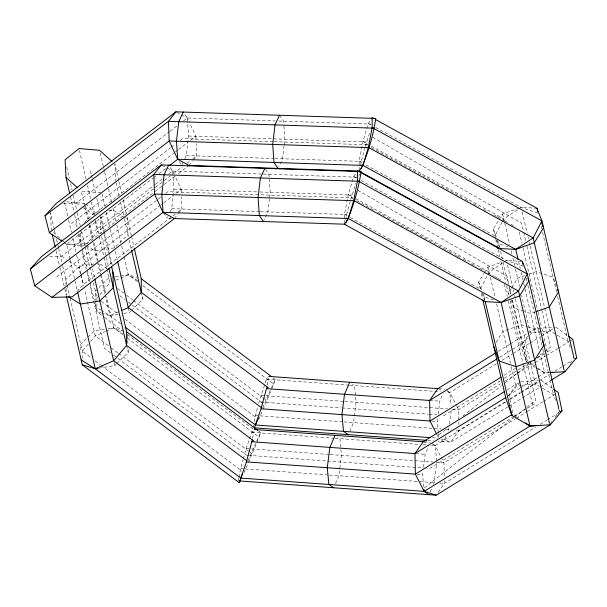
<?xml version="1.0" encoding="UTF-8"?>
<svg xmlns="http://www.w3.org/2000/svg" width="607" height="607" viewBox="0 0 607 607"><rect width="100%" height="100%" fill="white"/><g stroke="black" fill="none" stroke-linecap="round" stroke-linejoin="round"><path stroke-width="0.46" stroke-dasharray="3.04 2.28" d="M82.286 358.441L82.286 351.18L69.851 297.149M93.425 282.847L96.93 298.075L96.923 311.679L101.475 315.101M170.142 211.889L171.644 208.679L173.928 189.134L172.669 171.106L168.594 165.157M184.786 158.784L186.288 155.574L188.572 136.029L187.313 117.993L183.238 112.052M269.432 198.853L267.907 211.881L264.159 219.901M269.546 197.92L270.198 192.336L268.931 174.308L264.864 168.359M284.076 145.748L282.551 158.776L278.803 166.796M284.19 144.815L284.842 139.231L283.833 124.807M423.716 486.715L422.578 474.636L423.049 470.941M423.519 467.238L425.158 454.294L428.512 446.555M438.277 432.677L437.222 421.531L437.693 417.828M438.163 414.133L439.802 401.189L443.156 393.45M433.436 484.348L434.187 482.633L436.759 462.291L443.967 462.815L515.533 418.671M449.066 427.677L448.08 431.243M449.529 423.982L451.403 409.186L458.611 409.71L500.426 383.92M345.793 219.802L346.605 214.499L350.459 200.356M360.573 165.817L361.248 161.394L365.103 147.251M238.376 480.865L238.862 478.24M239.021 477.368L240.615 468.612L243.035 459.863M253.02 427.76L253.506 425.135M254.143 421.637L257.679 406.758M252.603 438.254L253.885 431.251M267.247 385.149L268.529 378.146M344.503 223.376L344.488 214.362L348.297 194.589L353.691 176.531L357.515 170.772M359.147 170.271L359.132 161.257L362.94 141.484L368.335 123.426L372.159 117.667M350.702 199.475L355.816 183.489M365.346 146.363L370.164 131.271M258.643 403.26L266.45 379.185L267.649 377.789M243.278 458.991L246.176 448.49L251.806 432.29L253.605 430.196M271.61 389.36L275.35 379.481L273.074 377.774M256.966 442.465L260.707 432.586L258.43 430.879M263.119 409.285L271.246 390.233M248.475 462.39L256.602 443.338M349.807 431.22L353.54 422.624L356.112 402.289L354.534 385.566L352.477 384.148M335.534 483.468L338.896 475.729L341.468 455.394L339.89 438.671L337.833 437.252M445.842 436.403L443.611 441.562L440.174 439.202M430.082 492.087L431.577 488.65M262.725 407.509L270.229 390.384M258.612 419.566L262.74 410.142M248.081 460.622L255.593 443.489M243.968 472.671L248.096 463.247M181.789 165.195L182.912 162.79M171.69 218.452L167.145 218.3L167.896 216.699M271.397 387.85L275.35 379.481M256.753 440.955L260.707 432.586M502.05 222.109L494.94 235.903L365.763 164.899M502.467 221.297L503.719 218.861L517.961 209.483M350.285 217.549L480.296 289.008L487.406 275.214M487.823 274.402L489.075 271.966L503.317 262.588M358.843 175.635L359.754 174.004M495.585 238.634L493.339 229.036L498.688 220.333M499.182 219.544L502.588 214.005L519.357 208.026M480.296 289.008L478.695 282.141L484.045 273.438M484.538 272.649L487.945 267.11L502.065 262.08M511.284 288.5L508.363 293.249L509.007 294.972M511.769 287.71L517.612 278.218L524.676 275.699M496.154 342.401L502.968 331.323L521.504 324.715L526.861 326.513M438.216 492.239L444.37 483.369L535.42 427.214M535.23 367.455L526.572 362.409L520.647 345.74L527.665 336.339M508.165 395.954L515.722 385.824L521.345 385.324M570.284 363.244L574.063 358.183L573.418 355.421M550.238 423.587L551.862 421.417M555.101 417.077L559.419 411.288L558.774 408.526M189.065 165.438L192.533 161.045M193.109 160.316L196.577 155.916L196.129 143.753M174.421 218.543L177.889 214.15M178.466 213.421L181.933 209.028L181.485 196.858M512.46 349.359L523.72 342.409L529.547 335.436M530.131 334.738L535.374 328.463L554.775 327.226M520.146 382.266L509.076 395.514L512.93 413.944L518.879 418.162M96.93 298.075L99.298 295.298M99.882 294.6L109.92 282.794L106.885 269.584M88.197 344.237L82.286 351.18L92.112 358.562M90.557 341.453L95.284 335.899L105.299 331.528M64.251 242.694L66.603 244.272L86.687 243.786L97.81 231.495L154.679 187.98M76.99 291.428L83.167 284.6L172.206 216.471M84.487 222.503L93.903 213.224L96.688 212.776M86.391 245.554L95.018 250.957L114.503 247.838L127.963 234.575L127.5 218.945L124.367 216.98M108.797 277.9L95.345 291.163L95.61 300.359M123.828 313.409L129.397 312.514L130.74 311.186M131.416 310.526L142.857 299.251L142.744 295.571M98.979 368.146L114.753 365.619L116.096 364.291M116.772 363.631L128.214 352.356L128.1 348.684M439.089 434.756L445.773 429.498M462.845 416.076L501.458 385.718M505.168 382.797L517.05 373.457M517.794 372.873L529.676 363.532M537.096 357.698L543.781 352.447M544.525 351.863L550.466 347.189L541.694 309.524M424.445 487.861L513.545 417.806M514.288 417.221L535.822 400.294L527.475 364.466M63.424 203.337L76.201 203.019L169.292 131.787M170.043 131.211L176.804 126.036M183.557 120.869L187.313 117.993L275.085 120.914M71.406 223.649L170.499 147.812M171.25 147.243L175.006 144.367M180.264 140.346L182.51 138.624L273.249 141.643M174.77 152.395L93.47 214.612L81.695 206.706M175.522 151.818L177.783 150.096M178.534 149.519L187.571 142.607M190.583 140.3L195.849 136.272L189.642 122.978M69.995 258.992L66.603 244.272L153.692 177.631M154.444 177.062L155.946 175.909M158.943 173.61L165.703 168.442M49.691 256.42L61.557 256.124L154.648 184.892M155.4 184.316L162.16 179.148M168.913 173.974L172.669 171.106L262.33 174.088M155.422 187.411L163.655 181.114M164.406 180.537L170.392 175.962M173.382 173.67L182.358 166.796M186.85 163.359L189.839 161.075M192.836 158.784L196.577 155.916M86.687 243.786L154.436 191.941M155.187 191.364L163.473 185.021M164.224 184.452L175.514 175.81M178.526 173.503L188.314 166.015M56.762 276.754L161.113 196.896M165.62 193.451L167.866 191.729L353.122 197.89M80.428 273.939L78.827 267.717L160.127 205.507M160.885 204.931L163.139 203.201M163.89 202.624L172.927 195.712M175.939 193.405L181.205 189.376L174.998 176.083M172.957 215.895L175.195 214.18M178.192 211.889L181.933 209.028M518.75 208.96L521.125 207.397L536.952 208.239M504.106 262.072L506.481 260.509L521.375 261.298M498.286 351.339L509.569 344.374M510.381 343.881L527.308 333.433M528.113 332.94L535.374 328.463M499.591 357.295L511.655 349.852M496.344 363.775L449.825 392.463L446.054 392.19M501.959 360.308L512.391 353.881M513.188 353.388L529.228 343.494M530.032 342.993L540.458 336.566M541.262 336.073L553.296 328.653M504.189 375.263L515.48 368.297M525.958 361.833L527.574 360.839L523.72 342.409M500.456 380.733L444.316 415.355L442.427 415.218M504.47 378.26L517.301 370.346M518.105 369.845L528.53 363.418M537.354 357.978L546.171 352.53M546.975 352.037L550.185 350.057M505.252 380.946L516.511 373.995M517.308 373.502L534.198 363.085M535.002 362.591L545.458 356.142M546.262 355.649L557.522 348.706M558.326 348.206L568.774 341.764M569.578 341.263L571.991 339.776M507.02 390.02L518.31 383.063M508.575 395.218L519.804 388.29M520.609 387.797L537.453 377.41M538.257 376.909L544.669 372.956L549.358 372.539M504.941 401.94L459.013 430.264L450.811 442.086L437.943 441.152M509.774 398.958L520.252 392.494M521.056 392.001L538.781 381.067M539.585 380.566L549.259 374.602M554.897 371.127L562.15 366.658M562.955 366.158L571.817 360.695M505.768 402.039L435.189 445.568L431.41 445.295M509.774 399.565L520.199 393.131M521.003 392.638L538.652 381.757M507.907 406.872L450.811 442.086L441.372 439.073M508.712 406.379L539.266 387.532M540.071 387.031L550.526 380.589M513.886 416.523L429.673 468.467L426.835 468.263M514.69 416.03L526.717 408.61M527.521 408.116L535.541 403.169M516.337 418.177L525.988 412.229M526.793 411.728L542.878 401.811M543.682 401.31L554.935 394.368M540.253 424.232L546.695 420.256M547.506 419.763L559.586 412.305M115.77 280.244L119.943 278.423M120.778 278.059L128.289 274.781L136.939 277.414M119.086 311.634L109.905 315.64L102.12 313.265M106.134 331.164L113.646 327.886L126.628 331.839M529.084 274.129L536.148 271.61L553.114 277.308L556.316 285.927M535.192 312.028L530.784 313.599L524.531 311.497M108.759 210.841L113.395 210.098L123.585 216.487M94.115 263.946L79.259 266.329L65.806 279.592L65.966 285.108M115.292 276.86L128.289 274.781L137.69 280.677M118.259 314.297L109.905 315.64L102.067 310.723M104.366 329.373L94.153 331.005L80.701 344.268L80.943 352.546M108.076 328.774L113.646 327.886L123.046 333.782M541.603 331.718L530.366 332.719L521.648 295.472M542.544 331.634L550.041 330.967L556.331 334.639M522.278 385.24L535.397 384.072L539.327 386.371M549.289 372.66L544.669 372.956L536.011 367.91M520.73 381.568L538.28 380.452M278.856 121.043L370.672 124.094M188.572 136.029L366.552 141.947M274.197 141.674L367.766 144.785M186.288 155.574L274.045 158.495M274.994 158.526L361.248 161.394M263.271 174.118L356.977 177.229M173.928 189.134L258.84 191.956M259.781 191.987L351.908 195.052M171.644 208.679L259.401 211.6M260.35 211.631L346.605 214.499M438.717 388.692L445.022 389.155M266.45 379.185L348.911 385.157M349.852 385.225L433.793 391.303M434.733 391.371L440.394 391.781M429.612 400.453L439.802 401.189M260.82 395.385L343.85 401.402M344.791 401.47L447.632 408.913M260.934 402.077L341.278 407.896M342.227 407.965L428.246 414.194M429.187 414.262L436.752 414.809M431.82 421.137L437.222 421.531M255.259 415.507L259.037 415.78M259.986 415.848L343.145 421.873M344.086 421.941L441.281 428.982M446.001 429.324L451.608 429.726M456.236 430.059L459.013 430.264L458.975 428.398M432.199 437.776L437.859 438.186M427.571 440.401L433.231 440.811M424.073 441.805L430.378 442.26M251.806 432.29L334.267 438.262M335.208 438.33L419.149 444.407M422.92 444.681L426.691 444.954M415.894 453.626L425.158 454.294M246.176 448.49L329.206 454.506M330.147 454.575L414.118 460.652M415.059 460.721L432.988 462.018M248.18 455.318L326.634 461.001M327.583 461.07L423.056 467.982M417.176 474.242L422.578 474.636M240.615 468.612L244.393 468.885M245.342 468.953L328.501 474.978M329.442 475.046L434.187 482.633M439.741 483.035L444.37 483.369L444.316 480.569M100.929 192.851L81.247 191.167L84.639 205.887M66.246 201.812L84.988 203.421M66.603 244.272L86.285 245.964M101.255 313L96.923 311.679L94.525 301.247M437.822 388.632L442.966 390.271M447.253 391.644L449.825 392.463L456.517 405.605M423.178 441.737L428.322 443.376M432.609 444.749L435.189 445.568L443.967 462.815L444.241 476.829M538.083 213.095L521.125 207.397L375.809 127.531M497.505 240.243L498.787 243.695L508.613 246.988M523.439 266.2L506.481 260.509L361.165 180.636M482.861 293.348L484.143 296.8L495.752 300.693M523.636 311.201L513.818 307.908L510.927 300.146M527.756 326.816L538.47 330.413L540.071 334.723M176.774 112.249L180.825 114.457M181.637 114.905L187.313 117.993L189.255 122.151M162.13 165.354L166.181 167.562M166.993 168.01L172.669 171.106L174.611 175.256M368.335 123.426L370.831 124.792M362.94 141.484L367.91 144.216M371.226 146.037L503.719 218.861M365.657 144.42L367.311 145.331M371.469 147.615L461.973 197.358M465.296 199.187L470.281 201.926M473.597 203.747L478.582 206.486M483.567 209.225L486.882 211.054M494.356 215.159L496.018 216.069M496.852 216.524L499.341 217.898M502.664 219.719L504.318 220.637M505.153 221.092L507.642 222.458M510.965 224.287L515.95 227.026M359.132 161.257L362.447 163.078M353.691 176.531L357.015 178.359M348.297 194.589L352.439 196.865M355.755 198.686L489.075 271.966M351.013 197.525L352.675 198.436M356.825 200.72L374.261 210.303M377.584 212.131L448.163 250.919M448.99 251.374L451.479 252.747M454.802 254.576L456.464 255.486M457.291 255.942L459.787 257.307M463.111 259.136L468.088 261.875M471.411 263.704L476.389 266.435M479.712 268.264L484.697 271.003M488.02 272.831L493.832 276.026M494.659 276.481L497.148 277.847M497.983 278.302L502.133 280.586M344.488 214.362L349.457 217.094M372.637 137.228L521.58 223.171L523.507 231.442M357.993 190.332L506.936 276.276L508.863 284.546M557.12 335.094L568.137 341.513L570.633 348.532M542.476 388.199L553.493 394.618L556.3 402.517M85.61 245.061L80.906 242.117L80.587 231.085M107.371 268.613L98.751 263.203L101.096 273.37M101.286 310.23L95.8 306.793L95.64 301.277M76.201 203.019L80.913 206.183M61.557 256.124L66.269 259.288M69.41 261.397L78.827 267.717M447.078 390.574L449.825 392.463L451.054 405.468M432.434 443.679L435.189 445.568L436.676 461.366M555.701 327.165L567.591 335.595M529.061 361.893L535.002 366.104M537.977 368.214L544.669 372.956L540.184 353.775M541.057 380.27L552.947 388.7M137.387 281.61L128.289 274.781L124.033 256.298M142.691 285.601L273.803 384.117M117.508 288.492L123.57 293.044M126.605 295.328L132.667 299.881M133.426 300.45L262.323 397.297M263.081 397.873L266.868 400.719M119.852 295.776L125.163 299.767M128.191 302.043L263.097 403.405M101.468 301.482L118.084 313.971M124.89 319.085L256.351 417.859M120.52 323.607L109.905 315.64L105.223 295.305M104.51 317.378L121.946 330.481M127.25 334.472L253.111 429.043M122.743 334.715L113.646 327.886L106.415 296.466M127.288 338.137L259.159 437.222M108.167 345.58L95.284 335.899L84.578 289.425M111.202 347.864L118.024 352.986M118.782 353.555L248.438 450.978M249.196 451.547L252.224 453.824M110.52 352.872L104.457 348.312L93.63 301.292M113.547 355.148L248.453 456.51M95.132 360.831L100.421 364.807M101.179 365.376L241.707 470.964M85.678 204.043L96.065 213.406M53.446 232.413L62.453 240.531M63.143 241.154L65.222 243.028M279.508 115.254L283.575 121.195L283.765 123.904M179.24 161.477L181.281 164.451M163.579 213.103L167.145 218.3M456.934 406.424L458.611 409.71L458.907 424.657M437.131 434.969L438.383 437.435M496.602 240.122L499.925 248.551M481.958 293.227L485.281 301.656M493.339 229.036L497.186 239.386M478.695 282.141L481.579 289.903M573.129 355.55L574.063 358.183M558.486 408.655L559.419 411.288M95.071 220.834L97.81 231.495M80.655 274.827L83.167 284.6M541.087 225.933L541.732 228.687M542.59 232.36L556.763 292.9M557.621 296.565L568.137 341.513M522.195 211.987L527.134 233.088M527.991 236.753L528.416 238.589M529.281 242.261L529.919 245.008M530.139 245.926L544.479 307.225M544.691 308.136L550.041 330.967M523.72 232.36L525.859 241.54M526.929 246.138L541.482 308.606M519.304 232.079L521.891 243.149M522.968 247.762L537.863 311.383M538.075 312.309L547.355 351.961M526.231 278.12L527.088 281.792M527.946 285.465L541.899 345.087M542.757 348.759L553.493 394.618M518.545 261.313L520.26 268.651M521.117 272.323L522.839 279.66M523.697 283.325L524.767 287.915M524.987 288.833L539.327 350.125M502.588 214.005L504.576 222.511M504.789 223.422L509.705 244.431M511.2 250.82L512.058 254.477M512.907 258.127L514.622 265.434M515.472 269.083L519.524 286.39M507.551 265.092L512.49 286.193M513.347 289.858L513.772 291.694M514.637 295.366L515.275 298.113M515.495 299.031L529.835 360.33M530.055 361.241L535.397 384.072M509.076 285.465L511.215 294.653M512.505 300.162L526.618 360.793M498.787 243.695L499.546 246.928M500.57 251.29L502.277 258.59M503.135 262.247L508.264 284.159M509.114 287.817L510.608 294.205M511.891 299.683L526.36 361.499M495.798 239.545L497.285 245.918M498.135 249.56L499.842 256.837M500.904 261.389L505.806 282.323M506.655 285.965L509.007 296.011M510.085 300.617L520.647 345.74M504.44 284.266L507.247 296.254M508.325 300.867L523.219 364.496M523.431 365.414L532.711 405.066M487.945 267.11L489.508 273.795M490.357 277.445L495.062 297.536M496.556 303.925L510.411 363.115M511.261 366.749L515.722 385.824M484.143 296.8L485.092 300.844M481.366 293.56L482.428 298.113M118.653 180.514L114.86 164.042L115.74 180.772M118.866 181.432L121.605 193.322M123.077 199.726L126.871 216.198M127.083 217.116L131.317 235.501M131.529 236.419L134.071 247.459M115.998 182.608L118.934 195.371M120.406 201.759L124.185 218.163M124.397 219.074L128.388 236.411M129.23 240.076L131.34 249.242M141.264 292.339L142.857 299.251M100.269 153.07L103.653 167.79M103.865 168.708L104.503 171.47M104.715 172.388L108.312 188.026M108.524 188.944L111.703 202.738M112.97 208.262L115.952 221.191M116.802 224.886L120.846 242.436M121.696 246.138L123.82 255.372M102.075 193.853L105.026 206.661M106.286 212.147L109.45 225.872M110.292 229.537L114.503 247.838M115.353 251.51L117.257 259.796M128.274 307.62L129.397 312.514M90.435 170.742L91.285 174.429M91.498 175.347L92.135 178.117M92.347 179.035L95.959 194.71M96.809 198.398L99.571 210.386M100.838 215.917L112.09 264.781M104.009 233.619L100.216 217.147L101.096 233.877M104.222 234.537L108.858 254.667M109.07 255.577L111.385 265.646M127.379 335.102L127.971 344.086M101.566 236.631L106.179 256.685M106.392 257.596L108.494 266.716M126.62 345.444L128.214 352.356M79.441 150.392L86.247 179.96M87.522 185.507L90.504 198.443M91.354 202.139L94.328 215.075M95.61 220.614L99.009 235.402M99.222 236.32L103.903 256.647M104.116 257.573L106.673 268.666M85.625 206.175L88.584 219.051M89.859 224.575L93.243 239.287M94.093 242.967L98.114 260.449M101.308 274.296L105.557 292.771M84.851 206.805L87.81 219.681M89.085 225.205L92.894 241.761M93.106 242.679L97.355 261.124M97.568 262.049L100.33 274.06M100.55 274.979L105.011 294.387M87.431 246.958L91.642 265.259M92.492 268.916L94.593 278.067M114.002 362.356L114.753 365.619M66.77 167.092L69.297 178.056M70.564 183.542L72.036 189.938M73.295 195.416L77.081 211.866M77.294 212.776L80.238 225.569M81.513 231.108L84.919 245.888M85.132 246.814L89.593 266.215M89.806 267.141L92.575 279.152M70.48 196.843L74.524 214.392M74.737 215.318L77.294 226.403M78.993 233.801L82.188 247.656M82.4 248.582L87.074 268.909M87.287 269.834L90.056 281.845M90.268 282.771L94.313 300.328M75.792 223.846L76.641 227.534M78.128 233.991L81.315 247.815M82.165 251.503L86.194 269.022M87.044 272.71L89.168 281.929M90.018 285.616L93.417 300.374M64.585 202.579L68.409 219.203M68.621 220.129L71.391 232.14M72.878 238.612L75.86 251.548M76.71 255.243L80.966 273.719M81.179 274.645L83.728 285.73M70.207 259.91L74.866 280.146M75.078 281.071L77.408 291.185M54.235 229.332L50.449 212.89L51.375 230.539M54.44 230.25L55.495 234.818M56.55 239.386L58.439 247.61M58.651 248.521L62.438 264.971M62.65 265.881L66.869 284.213M67.081 285.131L69.63 296.224M56.049 250.866L59.668 266.579M59.881 267.497L64.562 287.832M64.774 288.75L66.262 295.222L65.996 286.026M438.36 433.61L438.8 438.254M195.849 136.272L195.985 140.012M181.205 189.376L181.349 193.117"/><path stroke-width="0.91" d="M111.597 266.556L126.628 331.839L126.62 345.444L113.63 360.733L95.261 368.745L82.279 364.792L66.474 296.148M134.284 248.377L141.272 278.734L141.264 292.339L128.274 307.62L121.597 310.534M346.036 222.594C353.585 206.6 358.365 189.035 361.127 171.561L161.318 164.914L41.481 256.617L30.35 268.909L34.69 285.791L51.959 297.377L72.043 296.891L174.421 218.543L345.125 224.218M361.142 168.67C368.229 152.812 373.153 135.665 375.771 118.456L175.962 111.809L56.125 203.512L44.994 215.796L49.334 232.686L61.891 241.116M82.279 364.792L239.226 482.717L246.404 461.874L252.284 440.007M254.386 428.064L261.048 408.769L266.928 386.902M527.931 278.272L528.894 280.851L519.645 295.89L501.109 302.491L485.281 301.656L344.503 224.279L348.327 218.52L353.722 200.462L357.531 180.681L357.515 170.772L522.308 261.344L527.286 273.992L558.774 408.526M541.611 222.579L543.538 227.746L534.289 242.785L515.753 249.386L499.925 248.551L359.147 171.174L362.971 165.415L368.366 147.357L372.174 127.576L372.159 117.667L373.821 118.577M125.065 327.029L255.418 424.976L258.339 417.98M81.156 359.898L95.261 368.745L240.774 478.081L242.603 473.71M349.731 382.251L344.51 394.292L341.931 414.627L343.509 431.349L348.312 434.665M335.087 435.356L329.867 447.397L327.287 467.731L328.865 484.454L333.668 487.77M183.238 112.052L178.739 121.666L176.455 141.219L177.714 159.246L169.459 165.567M168.594 165.157L164.095 174.778L161.811 194.323L163.071 212.359L51.959 297.377M279.508 115.254L275.009 124.867L272.718 144.42L273.985 162.448L278.052 168.397M264.864 168.359L260.365 177.98L258.074 197.525L259.341 215.561L263.408 221.502M239.226 482.717L240.418 480.205M495.866 352.826L437.822 388.632L429.612 400.453L430.022 421.008L436.706 434.149M504.599 391.515L423.178 441.737L414.968 453.558L415.378 474.113L424.156 491.359L428.967 494.667M175.962 111.809L168.45 121.324L44.994 215.796M161.318 164.914L153.806 174.429L30.35 268.909M551.331 380.088L564.996 371.659L576.65 357.713L572.796 339.283L568.334 336.119M239.325 480.934L436.167 495.191L550.359 424.763L562.006 410.818L558.152 392.388L553.69 389.224M49.334 232.686L169.171 140.976L368.988 147.622M34.69 285.791L154.527 194.081L354.344 200.727M374.291 128.176L168.45 121.324L169.171 140.976L177.714 159.246L362.971 165.415L515.753 249.386L533.151 237.929L541.93 220.887L536.952 208.239L375.475 119.488M497.179 358.783L429.612 400.453L266.61 388.647M500.965 377.25L430.022 421.008L261.048 408.769M505.859 397.502L414.968 453.558L251.966 441.752M575.041 358.707L576.65 357.713M512.118 414.444L415.378 474.113L246.404 461.874M560.398 411.812L562.006 410.818M536.08 311.71L549.312 306.99L558.561 291.959L557.605 289.372M98.046 368.297L95.261 368.745L77.62 292.104M551.224 372.372L553.098 372.205M536.58 425.477L530.025 426.061L424.156 491.359L240.774 478.081M550.215 372.599L564.996 371.659M550.359 424.763L530.025 426.061L511.929 415.514L506.003 398.845L482.853 299.934M359.769 171.113L189.065 165.438L177.714 159.246M359.648 181.281L153.806 174.429L154.527 194.081L163.071 212.359L174.421 218.543M163.071 212.359L348.327 218.52L501.109 302.491L530.025 426.061L525.563 422.897M268.848 376.393L437.822 388.632M255.418 424.976L430.31 437.639M254.91 427.897L426.622 440.333M254.204 429.498L423.178 441.737M436.167 495.191L424.156 491.359L423.982 489.5M499.326 301.891L501.109 302.491L518.507 291.034L527.286 273.992L357.531 180.681M372.174 127.576L541.93 220.887L573.418 355.421M368.366 147.357L533.151 237.929L564.131 370.285M353.722 200.462L518.507 291.034L549.487 423.39M68.614 296.694L80.374 304.061L99.859 300.943L113.319 287.68L112.856 272.05M141.272 278.734L271.564 376.636M268.34 387.82L141.264 292.339L131.552 250.16M261.594 407.798L128.274 307.62L117.682 261.632M126.628 331.839L257.679 430.31M253.696 440.925L126.62 345.444L108.911 268.537M246.95 460.903L113.63 360.733L94.806 278.977M112.09 161.545L99.631 150.308L79.016 148.548L65.093 159.778L66.019 177.434L69.63 193.147M66.019 177.434L77.097 187.426M542.317 340.755L543.925 345.064L534.668 360.095L516.14 366.704L499.174 361.013L493.719 346.354M536.952 208.239L537.703 211.471M522.308 261.344L523.059 264.584M515.753 249.386L518.112 259.477M497.497 246.829L497.922 248.65M485.281 301.656L511.929 415.514M52.225 234.241L55.199 247.17"/></g></svg>
